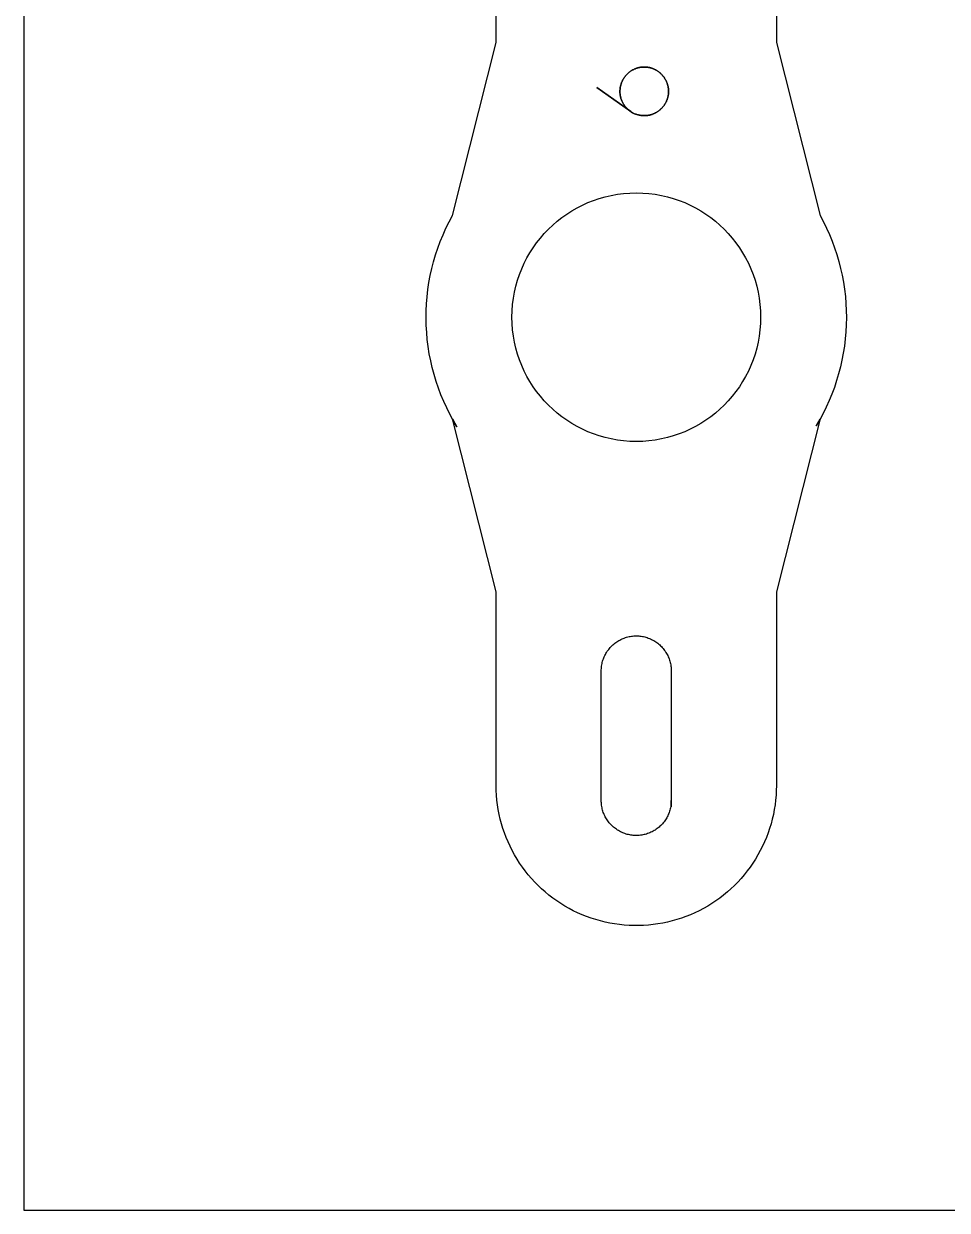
# Model space of a CAD drawing. Extents: x -24 to 6, y -20.7 to -0.7.
# Drawn here: x -23.963 to -21.326, y -20.715 to -17.327 of the extents above; entities that cross this region are included whole.
import ezdxf

# ---------------------------------------------------------------- set-up
doc = ezdxf.new("R2010")
doc.units = 0
doc.layers.add('LAYER_1', color=7, linetype='CONTINUOUS')

msp = doc.modelspace()

# ---------------------------------------------------------------- linework, layer by layer
at = {"layer": 'LAYER_1', "color": 250}
for p, q in [((-23.9632, -0.7149), (-23.9632, -20.7149)), ((-22.6141, -17.3803), (-22.6141, -14.6449)), ((-21.8142, -14.6449), (-21.8142, -17.3803)), ((-22.7391, -17.8744), (-22.6141, -17.3803)), ((-21.8142, -17.3803), (-21.6892, -17.8744)), ((-22.2498, -17.4826), (-22.2507, -17.484)), ((-22.2507, -17.484), (-22.2498, -17.4826)), ((-22.2488, -17.4812), (-22.2498, -17.4826)), ((-22.2498, -17.4826), (-22.2488, -17.4812)), ((-22.2479, -17.4798), (-22.2488, -17.4812)), ((-22.2488, -17.4812), (-22.2479, -17.4798)), ((-22.2469, -17.4784), (-22.2479, -17.4798)), ((-22.2479, -17.4798), (-22.2469, -17.4784)), ((-22.2459, -17.4771), (-22.2469, -17.4784)), ((-22.2469, -17.4784), (-22.2459, -17.4771)), ((-22.2449, -17.4758), (-22.2459, -17.4771)), ((-22.2459, -17.4771), (-22.2449, -17.4758)), ((-22.2438, -17.4745), (-22.2449, -17.4758)), ((-22.2449, -17.4758), (-22.2438, -17.4745)), ((-22.2427, -17.4733), (-22.2438, -17.4745)), ((-22.2438, -17.4745), (-22.2427, -17.4733)), ((-22.2415, -17.4721), (-22.2427, -17.4733)), ((-22.2427, -17.4733), (-22.2415, -17.4721)), ((-22.2404, -17.4709), (-22.2415, -17.4721)), ((-22.2415, -17.4721), (-22.2404, -17.4709)), ((-22.2392, -17.4697), (-22.2404, -17.4709)), ((-22.2404, -17.4709), (-22.2392, -17.4697)), ((-22.238, -17.4686), (-22.2392, -17.4697)), ((-22.2392, -17.4697), (-22.238, -17.4686)), ((-22.2367, -17.4675), (-22.238, -17.4686)), ((-22.238, -17.4686), (-22.2367, -17.4675)), ((-22.2355, -17.4664), (-22.2367, -17.4675)), ((-22.2367, -17.4675), (-22.2355, -17.4664)), ((-22.2342, -17.4654), (-22.2355, -17.4664)), ((-22.2355, -17.4664), (-22.2342, -17.4654)), ((-22.2329, -17.4644), (-22.2342, -17.4654)), ((-22.2342, -17.4654), (-22.2329, -17.4644)), ((-22.2315, -17.4634), (-22.2329, -17.4644)), ((-22.2329, -17.4644), (-22.2315, -17.4634)), ((-22.2302, -17.4624), (-22.2315, -17.4634)), ((-22.2315, -17.4634), (-22.2302, -17.4624)), ((-22.2288, -17.4615), (-22.2302, -17.4624)), ((-22.2302, -17.4624), (-22.2288, -17.4615)), ((-22.2274, -17.4606), (-22.2288, -17.4615)), ((-22.2288, -17.4615), (-22.2274, -17.4606)), ((-22.2259, -17.4598), (-22.2274, -17.4606)), ((-22.2274, -17.4606), (-22.2259, -17.4598)), ((-22.2245, -17.4589), (-22.2259, -17.4598)), ((-22.2259, -17.4598), (-22.2245, -17.4589)), ((-22.223, -17.4581), (-22.2245, -17.4589)), ((-22.2245, -17.4589), (-22.223, -17.4581)), ((-22.2215, -17.4574), (-22.223, -17.4581)), ((-22.223, -17.4581), (-22.2215, -17.4574)), ((-22.2199, -17.4566), (-22.2215, -17.4574)), ((-22.2215, -17.4574), (-22.2199, -17.4566)), ((-22.2184, -17.4559), (-22.2199, -17.4566)), ((-22.2199, -17.4566), (-22.2184, -17.4559)), ((-22.2168, -17.4553), (-22.2184, -17.4559)), ((-22.2184, -17.4559), (-22.2168, -17.4553)), ((-22.2152, -17.4546), (-22.2168, -17.4553)), ((-22.2168, -17.4553), (-22.2152, -17.4546)), ((-22.2136, -17.4541), (-22.2152, -17.4546)), ((-22.2152, -17.4546), (-22.2136, -17.4541)), ((-22.212, -17.4535), (-22.2136, -17.4541)), ((-22.2136, -17.4541), (-22.212, -17.4535)), ((-22.2103, -17.453), (-22.212, -17.4535)), ((-22.212, -17.4535), (-22.2103, -17.453)), ((-22.2087, -17.4526), (-22.2103, -17.453)), ((-22.2103, -17.453), (-22.2087, -17.4526)), ((-22.207, -17.4522), (-22.2087, -17.4526)), ((-22.2087, -17.4526), (-22.207, -17.4522)), ((-22.2054, -17.4518), (-22.207, -17.4522)), ((-22.207, -17.4522), (-22.2054, -17.4518)), ((-22.2037, -17.4515), (-22.2054, -17.4518)), ((-22.2054, -17.4518), (-22.2037, -17.4515)), ((-22.202, -17.4512), (-22.2037, -17.4515)), ((-22.2037, -17.4515), (-22.202, -17.4512)), ((-22.2002, -17.451), (-22.202, -17.4512)), ((-22.202, -17.4512), (-22.2002, -17.451)), ((-22.1985, -17.4508), (-22.2002, -17.451)), ((-22.2002, -17.451), (-22.1985, -17.4508)), ((-22.1968, -17.4506), (-22.1985, -17.4508)), ((-22.1985, -17.4508), (-22.1968, -17.4506)), ((-22.195, -17.4505), (-22.1968, -17.4506)), ((-22.1968, -17.4506), (-22.195, -17.4505)), ((-22.1932, -17.4505), (-22.195, -17.4505)), ((-22.195, -17.4505), (-22.1932, -17.4505)), ((-22.1914, -17.4504), (-22.1932, -17.4505)), ((-22.1932, -17.4505), (-22.1914, -17.4504)), ((-22.1896, -17.4505), (-22.1914, -17.4504)), ((-22.1914, -17.4504), (-22.1896, -17.4505)), ((-22.1878, -17.4505), (-22.1896, -17.4505)), ((-22.1896, -17.4505), (-22.1878, -17.4505)), ((-22.1861, -17.4506), (-22.1878, -17.4505)), ((-22.1878, -17.4505), (-22.1861, -17.4506)), ((-22.1843, -17.4508), (-22.1861, -17.4506)), ((-22.1861, -17.4506), (-22.1843, -17.4508)), ((-22.1826, -17.451), (-22.1843, -17.4508)), ((-22.1843, -17.4508), (-22.1826, -17.451)), ((-22.1809, -17.4512), (-22.1826, -17.451)), ((-22.1826, -17.451), (-22.1809, -17.4512)), ((-22.1792, -17.4515), (-22.1809, -17.4512)), ((-22.1809, -17.4512), (-22.1792, -17.4515)), ((-22.1775, -17.4518), (-22.1792, -17.4515)), ((-22.1792, -17.4515), (-22.1775, -17.4518)), ((-22.1758, -17.4522), (-22.1775, -17.4518)), ((-22.1775, -17.4518), (-22.1758, -17.4522)), ((-22.1741, -17.4526), (-22.1758, -17.4522)), ((-22.1758, -17.4522), (-22.1741, -17.4526)), ((-22.1725, -17.453), (-22.1741, -17.4526)), ((-22.1741, -17.4526), (-22.1725, -17.453)), ((-22.1709, -17.4535), (-22.1725, -17.453)), ((-22.1725, -17.453), (-22.1709, -17.4535)), ((-22.1692, -17.4541), (-22.1709, -17.4535)), ((-22.1709, -17.4535), (-22.1692, -17.4541)), ((-22.1676, -17.4546), (-22.1692, -17.4541)), ((-22.1692, -17.4541), (-22.1676, -17.4546)), ((-22.166, -17.4553), (-22.1676, -17.4546)), ((-22.1676, -17.4546), (-22.166, -17.4553)), ((-22.1645, -17.4559), (-22.166, -17.4553)), ((-22.166, -17.4553), (-22.1645, -17.4559)), ((-22.1629, -17.4566), (-22.1645, -17.4559)), ((-22.1645, -17.4559), (-22.1629, -17.4566)), ((-22.1614, -17.4574), (-22.1629, -17.4566)), ((-22.1629, -17.4566), (-22.1614, -17.4574)), ((-22.1599, -17.4581), (-22.1614, -17.4574)), ((-22.1614, -17.4574), (-22.1599, -17.4581)), ((-22.1584, -17.4589), (-22.1599, -17.4581)), ((-22.1599, -17.4581), (-22.1584, -17.4589)), ((-22.1569, -17.4598), (-22.1584, -17.4589)), ((-22.1584, -17.4589), (-22.1569, -17.4598)), ((-22.1555, -17.4606), (-22.1569, -17.4598)), ((-22.1569, -17.4598), (-22.1555, -17.4606)), ((-22.1541, -17.4615), (-22.1555, -17.4606)), ((-22.1555, -17.4606), (-22.1541, -17.4615)), ((-22.1527, -17.4624), (-22.1541, -17.4615)), ((-22.1541, -17.4615), (-22.1527, -17.4624)), ((-22.1513, -17.4634), (-22.1527, -17.4624)), ((-22.1527, -17.4624), (-22.1513, -17.4634)), ((-22.15, -17.4644), (-22.1513, -17.4634)), ((-22.1513, -17.4634), (-22.15, -17.4644)), ((-22.1487, -17.4654), (-22.15, -17.4644)), ((-22.15, -17.4644), (-22.1487, -17.4654)), ((-22.1474, -17.4664), (-22.1487, -17.4654)), ((-22.1487, -17.4654), (-22.1474, -17.4664)), ((-22.1461, -17.4675), (-22.1474, -17.4664)), ((-22.1474, -17.4664), (-22.1461, -17.4675)), ((-22.1449, -17.4686), (-22.1461, -17.4675)), ((-22.1461, -17.4675), (-22.1449, -17.4686)), ((-22.1436, -17.4697), (-22.1449, -17.4686)), ((-22.1449, -17.4686), (-22.1436, -17.4697)), ((-22.1425, -17.4709), (-22.1436, -17.4697)), ((-22.1436, -17.4697), (-22.1425, -17.4709)), ((-22.1413, -17.4721), (-22.1425, -17.4709)), ((-22.1425, -17.4709), (-22.1413, -17.4721)), ((-22.1401, -17.4733), (-22.1413, -17.4721)), ((-22.1413, -17.4721), (-22.1401, -17.4733)), ((-22.139, -17.4745), (-22.1401, -17.4733)), ((-22.1401, -17.4733), (-22.139, -17.4745)), ((-22.138, -17.4758), (-22.139, -17.4745)), ((-22.139, -17.4745), (-22.138, -17.4758)), ((-22.1369, -17.4771), (-22.138, -17.4758)), ((-22.138, -17.4758), (-22.1369, -17.4771)), ((-22.1359, -17.4784), (-22.1369, -17.4771)), ((-22.1369, -17.4771), (-22.1359, -17.4784)), ((-22.1349, -17.4798), (-22.1359, -17.4784)), ((-22.1359, -17.4784), (-22.1349, -17.4798)), ((-22.134, -17.4812), (-22.1349, -17.4798)), ((-22.1349, -17.4798), (-22.134, -17.4812)), ((-22.1331, -17.4826), (-22.134, -17.4812)), ((-22.134, -17.4812), (-22.1331, -17.4826)), ((-22.1322, -17.484), (-22.1331, -17.4826)), ((-22.1331, -17.4826), (-22.1322, -17.484)), ((-22.3263, -17.5094), (-22.23, -17.5779)), ((-22.23, -17.5779), (-22.3263, -17.5094)), ((-22.2606, -17.5148), (-22.2608, -17.5166)), ((-22.2608, -17.5166), (-22.2606, -17.5148)), ((-22.2605, -17.513), (-22.2606, -17.5148)), ((-22.2606, -17.5148), (-22.2605, -17.513)), ((-22.2603, -17.5113), (-22.2605, -17.513)), ((-22.2605, -17.513), (-22.2603, -17.5113)), ((-22.2601, -17.5096), (-22.2603, -17.5113)), ((-22.2603, -17.5113), (-22.2601, -17.5096)), ((-22.2598, -17.5079), (-22.2601, -17.5096)), ((-22.2601, -17.5096), (-22.2598, -17.5079)), ((-22.2595, -17.5062), (-22.2598, -17.5079)), ((-22.2598, -17.5079), (-22.2595, -17.5062)), ((-22.2591, -17.5045), (-22.2595, -17.5062)), ((-22.2595, -17.5062), (-22.2591, -17.5045)), ((-22.2587, -17.5028), (-22.2591, -17.5045)), ((-22.2591, -17.5045), (-22.2587, -17.5028)), ((-22.2582, -17.5011), (-22.2587, -17.5028)), ((-22.2587, -17.5028), (-22.2582, -17.5011)), ((-22.2577, -17.4995), (-22.2582, -17.5011)), ((-22.2582, -17.5011), (-22.2577, -17.4995)), ((-22.2572, -17.4979), (-22.2577, -17.4995)), ((-22.2577, -17.4995), (-22.2572, -17.4979)), ((-22.2566, -17.4962), (-22.2572, -17.4979)), ((-22.2572, -17.4979), (-22.2566, -17.4962)), ((-22.256, -17.4946), (-22.2566, -17.4962)), ((-22.2566, -17.4962), (-22.256, -17.4946)), ((-22.2553, -17.493), (-22.256, -17.4946)), ((-22.256, -17.4946), (-22.2553, -17.493)), ((-22.2546, -17.4915), (-22.2553, -17.493)), ((-22.2553, -17.493), (-22.2546, -17.4915)), ((-22.2539, -17.4899), (-22.2546, -17.4915)), ((-22.2546, -17.4915), (-22.2539, -17.4899)), ((-22.2531, -17.4884), (-22.2539, -17.4899)), ((-22.2539, -17.4899), (-22.2531, -17.4884)), ((-22.2523, -17.4869), (-22.2531, -17.4884)), ((-22.2531, -17.4884), (-22.2523, -17.4869)), ((-22.2515, -17.4854), (-22.2523, -17.4869)), ((-22.2523, -17.4869), (-22.2515, -17.4854)), ((-22.2507, -17.484), (-22.2515, -17.4854)), ((-22.2515, -17.4854), (-22.2507, -17.484)), ((-22.1313, -17.4854), (-22.1322, -17.484)), ((-22.1322, -17.484), (-22.1313, -17.4854)), ((-22.1305, -17.4869), (-22.1313, -17.4854)), ((-22.1313, -17.4854), (-22.1305, -17.4869)), ((-22.1297, -17.4884), (-22.1305, -17.4869)), ((-22.1305, -17.4869), (-22.1297, -17.4884)), ((-22.1289, -17.4899), (-22.1297, -17.4884)), ((-22.1297, -17.4884), (-22.1289, -17.4899)), ((-22.1282, -17.4915), (-22.1289, -17.4899)), ((-22.1289, -17.4899), (-22.1282, -17.4915)), ((-22.1275, -17.493), (-22.1282, -17.4915)), ((-22.1282, -17.4915), (-22.1275, -17.493)), ((-22.1268, -17.4946), (-22.1275, -17.493)), ((-22.1275, -17.493), (-22.1268, -17.4946)), ((-22.1262, -17.4962), (-22.1268, -17.4946)), ((-22.1268, -17.4946), (-22.1262, -17.4962)), ((-22.1256, -17.4979), (-22.1262, -17.4962)), ((-22.1262, -17.4962), (-22.1256, -17.4979)), ((-22.1251, -17.4995), (-22.1256, -17.4979)), ((-22.1256, -17.4979), (-22.1251, -17.4995)), ((-22.1246, -17.5011), (-22.1251, -17.4995)), ((-22.1251, -17.4995), (-22.1246, -17.5011)), ((-22.1241, -17.5028), (-22.1246, -17.5011)), ((-22.1246, -17.5011), (-22.1241, -17.5028)), ((-22.1237, -17.5045), (-22.1241, -17.5028)), ((-22.1241, -17.5028), (-22.1237, -17.5045)), ((-22.1234, -17.5062), (-22.1237, -17.5045)), ((-22.1237, -17.5045), (-22.1234, -17.5062)), ((-22.123, -17.5079), (-22.1234, -17.5062)), ((-22.1234, -17.5062), (-22.123, -17.5079)), ((-22.1228, -17.5096), (-22.123, -17.5079)), ((-22.123, -17.5079), (-22.1228, -17.5096)), ((-22.1225, -17.5113), (-22.1228, -17.5096)), ((-22.1228, -17.5096), (-22.1225, -17.5113)), ((-22.1223, -17.513), (-22.1225, -17.5113)), ((-22.1225, -17.5113), (-22.1223, -17.513)), ((-22.1222, -17.5148), (-22.1223, -17.513)), ((-22.1223, -17.513), (-22.1222, -17.5148)), ((-22.1221, -17.5166), (-22.1222, -17.5148)), ((-22.1222, -17.5148), (-22.1221, -17.5166)), ((-22.2608, -17.5166), (-22.2608, -17.5183)), ((-22.2608, -17.5183), (-22.2608, -17.5166)), ((-22.2608, -17.5183), (-22.2608, -17.5201)), ((-22.2608, -17.5201), (-22.2608, -17.5183)), ((-22.2608, -17.5201), (-22.2608, -17.5225)), ((-22.2608, -17.5225), (-22.2608, -17.5201)), ((-22.2608, -17.5225), (-22.2607, -17.5248)), ((-22.2607, -17.5248), (-22.2608, -17.5225)), ((-22.2607, -17.5248), (-22.2605, -17.527)), ((-22.2605, -17.527), (-22.2607, -17.5248)), ((-22.2605, -17.527), (-22.2603, -17.5293)), ((-22.2603, -17.5293), (-22.2605, -17.527)), ((-22.2603, -17.5293), (-22.2599, -17.5315)), ((-22.2599, -17.5315), (-22.2603, -17.5293)), ((-22.2599, -17.5315), (-22.2595, -17.5337)), ((-22.2595, -17.5337), (-22.2599, -17.5315)), ((-22.2595, -17.5337), (-22.2591, -17.5359)), ((-22.2591, -17.5359), (-22.2595, -17.5337)), ((-22.2591, -17.5359), (-22.2585, -17.5381)), ((-22.2585, -17.5381), (-22.2591, -17.5359)), ((-22.2585, -17.5381), (-22.2579, -17.5402)), ((-22.2579, -17.5402), (-22.2585, -17.5381)), ((-22.2579, -17.5402), (-22.2572, -17.5424)), ((-22.2572, -17.5424), (-22.2579, -17.5402)), ((-22.2572, -17.5424), (-22.2564, -17.5445)), ((-22.2564, -17.5445), (-22.2572, -17.5424)), ((-22.2564, -17.5445), (-22.2556, -17.5466)), ((-22.2556, -17.5466), (-22.2564, -17.5445)), ((-22.2556, -17.5466), (-22.2547, -17.5486)), ((-22.2547, -17.5486), (-22.2556, -17.5466)), ((-22.2547, -17.5486), (-22.2537, -17.5507)), ((-22.2537, -17.5507), (-22.2547, -17.5486)), ((-22.1297, -17.5517), (-22.1289, -17.5502)), ((-22.1289, -17.5502), (-22.1297, -17.5517)), ((-22.1289, -17.5502), (-22.1282, -17.5486)), ((-22.1282, -17.5486), (-22.1289, -17.5502)), ((-22.1282, -17.5486), (-22.1275, -17.5471)), ((-22.1275, -17.5471), (-22.1282, -17.5486)), ((-22.1275, -17.5471), (-22.1268, -17.5455)), ((-22.1268, -17.5455), (-22.1275, -17.5471)), ((-22.1268, -17.5455), (-22.1262, -17.5439)), ((-22.1262, -17.5439), (-22.1268, -17.5455)), ((-22.1262, -17.5439), (-22.1256, -17.5423)), ((-22.1256, -17.5423), (-22.1262, -17.5439)), ((-22.1256, -17.5423), (-22.1251, -17.5407)), ((-22.1251, -17.5407), (-22.1256, -17.5423)), ((-22.1251, -17.5407), (-22.1246, -17.5391)), ((-22.1246, -17.5391), (-22.1251, -17.5407)), ((-22.1246, -17.5391), (-22.1241, -17.5374)), ((-22.1241, -17.5374), (-22.1246, -17.5391)), ((-22.1241, -17.5374), (-22.1237, -17.5358)), ((-22.1237, -17.5358), (-22.1241, -17.5374)), ((-22.1237, -17.5358), (-22.1234, -17.5341)), ((-22.1234, -17.5341), (-22.1237, -17.5358)), ((-22.1234, -17.5341), (-22.123, -17.5324)), ((-22.123, -17.5324), (-22.1234, -17.5341)), ((-22.123, -17.5324), (-22.1228, -17.5307)), ((-22.1228, -17.5307), (-22.123, -17.5324)), ((-22.1228, -17.5307), (-22.1225, -17.529)), ((-22.1225, -17.529), (-22.1228, -17.5307)), ((-22.1225, -17.529), (-22.1223, -17.5272)), ((-22.1223, -17.5272), (-22.1225, -17.529)), ((-22.1223, -17.5272), (-22.1222, -17.5255)), ((-22.1222, -17.5255), (-22.1223, -17.5272)), ((-22.1222, -17.5255), (-22.1221, -17.5237)), ((-22.1221, -17.5237), (-22.1222, -17.5255)), ((-22.122, -17.5183), (-22.1221, -17.5166)), ((-22.1221, -17.5166), (-22.122, -17.5183)), ((-22.1221, -17.5237), (-22.122, -17.5219)), ((-22.122, -17.5219), (-22.1221, -17.5237)), ((-22.122, -17.5201), (-22.122, -17.5183)), ((-22.122, -17.5183), (-22.122, -17.5201)), ((-22.122, -17.5219), (-22.122, -17.5201)), ((-22.122, -17.5201), (-22.122, -17.5219)), ((-22.2537, -17.5507), (-22.2527, -17.5527)), ((-22.2527, -17.5527), (-22.2537, -17.5507)), ((-22.2527, -17.5527), (-22.2515, -17.5547)), ((-22.2515, -17.5547), (-22.2527, -17.5527)), ((-22.2515, -17.5547), (-22.2503, -17.5567)), ((-22.2503, -17.5567), (-22.2515, -17.5547)), ((-22.2503, -17.5567), (-22.2491, -17.5586)), ((-22.2491, -17.5586), (-22.2503, -17.5567)), ((-22.2491, -17.5586), (-22.2478, -17.5604)), ((-22.2478, -17.5604), (-22.2491, -17.5586)), ((-22.2478, -17.5604), (-22.2465, -17.5623)), ((-22.2465, -17.5623), (-22.2478, -17.5604)), ((-22.2465, -17.5623), (-22.2452, -17.564)), ((-22.2452, -17.564), (-22.2465, -17.5623)), ((-22.2452, -17.564), (-22.2438, -17.5657)), ((-22.2438, -17.5657), (-22.2452, -17.564)), ((-22.2438, -17.5657), (-22.2423, -17.5673)), ((-22.2423, -17.5673), (-22.2438, -17.5657)), ((-22.2423, -17.5673), (-22.2408, -17.5689)), ((-22.2408, -17.5689), (-22.2423, -17.5673)), ((-22.2408, -17.5689), (-22.2393, -17.5705)), ((-22.2393, -17.5705), (-22.2408, -17.5689)), ((-22.2393, -17.5705), (-22.2377, -17.5719)), ((-22.2377, -17.5719), (-22.2393, -17.5705)), ((-22.2377, -17.5719), (-22.2361, -17.5734)), ((-22.2361, -17.5734), (-22.2377, -17.5719)), ((-22.2361, -17.5734), (-22.2344, -17.5747)), ((-22.2344, -17.5747), (-22.2361, -17.5734)), ((-22.2344, -17.5747), (-22.2327, -17.5761)), ((-22.2327, -17.5761), (-22.2344, -17.5747)), ((-22.2327, -17.5761), (-22.2309, -17.5773)), ((-22.2309, -17.5773), (-22.2327, -17.5761)), ((-22.2309, -17.5773), (-22.2291, -17.5785)), ((-22.2291, -17.5785), (-22.2309, -17.5773)), ((-22.23, -17.5779), (-22.2285, -17.579)), ((-22.2285, -17.579), (-22.23, -17.5779)), ((-22.2291, -17.5785), (-22.2273, -17.5797)), ((-22.2273, -17.5797), (-22.2291, -17.5785)), ((-22.2285, -17.579), (-22.2278, -17.5794)), ((-22.2278, -17.5794), (-22.2285, -17.579)), ((-22.2278, -17.5794), (-22.2273, -17.5797)), ((-22.2273, -17.5797), (-22.2278, -17.5794)), ((-22.2273, -17.5797), (-22.2252, -17.5809)), ((-22.2252, -17.5809), (-22.2273, -17.5797)), ((-22.2252, -17.5809), (-22.2231, -17.5819)), ((-22.2231, -17.5819), (-22.2252, -17.5809)), ((-22.2231, -17.5819), (-22.2209, -17.5829)), ((-22.2209, -17.5829), (-22.2231, -17.5819)), ((-22.2209, -17.5829), (-22.2188, -17.5839)), ((-22.2188, -17.5839), (-22.2209, -17.5829)), ((-22.2188, -17.5839), (-22.2166, -17.5847)), ((-22.2166, -17.5847), (-22.2188, -17.5839)), ((-22.166, -17.5844), (-22.1645, -17.5838)), ((-22.1645, -17.5838), (-22.166, -17.5844)), ((-22.1645, -17.5838), (-22.1629, -17.5831)), ((-22.1629, -17.5831), (-22.1645, -17.5838)), ((-22.1629, -17.5831), (-22.1614, -17.5823)), ((-22.1614, -17.5823), (-22.1629, -17.5831)), ((-22.1614, -17.5823), (-22.1599, -17.5816)), ((-22.1599, -17.5816), (-22.1614, -17.5823)), ((-22.1599, -17.5816), (-22.1584, -17.5808)), ((-22.1584, -17.5808), (-22.1599, -17.5816)), ((-22.1584, -17.5808), (-22.1569, -17.58)), ((-22.1569, -17.58), (-22.1584, -17.5808)), ((-22.1569, -17.58), (-22.1555, -17.5791)), ((-22.1555, -17.5791), (-22.1569, -17.58)), ((-22.1555, -17.5791), (-22.1541, -17.5782)), ((-22.1541, -17.5782), (-22.1555, -17.5791)), ((-22.1541, -17.5782), (-22.1527, -17.5773)), ((-22.1527, -17.5773), (-22.1541, -17.5782)), ((-22.1527, -17.5773), (-22.1513, -17.5764)), ((-22.1513, -17.5764), (-22.1527, -17.5773)), ((-22.1513, -17.5764), (-22.15, -17.5754)), ((-22.15, -17.5754), (-22.1513, -17.5764)), ((-22.15, -17.5754), (-22.1487, -17.5744)), ((-22.1487, -17.5744), (-22.15, -17.5754)), ((-22.1487, -17.5744), (-22.1474, -17.5734)), ((-22.1474, -17.5734), (-22.1487, -17.5744)), ((-22.1474, -17.5734), (-22.1461, -17.5723)), ((-22.1461, -17.5723), (-22.1474, -17.5734)), ((-22.1461, -17.5723), (-22.1449, -17.5712)), ((-22.1449, -17.5712), (-22.1461, -17.5723)), ((-22.1449, -17.5712), (-22.1436, -17.5701)), ((-22.1436, -17.5701), (-22.1449, -17.5712)), ((-22.1436, -17.5701), (-22.1425, -17.569)), ((-22.1425, -17.569), (-22.1436, -17.5701)), ((-22.1425, -17.569), (-22.1413, -17.5678)), ((-22.1413, -17.5678), (-22.1425, -17.569)), ((-22.1413, -17.5678), (-22.1401, -17.5666)), ((-22.1401, -17.5666), (-22.1413, -17.5678)), ((-22.1401, -17.5666), (-22.139, -17.5654)), ((-22.139, -17.5654), (-22.1401, -17.5666)), ((-22.139, -17.5654), (-22.138, -17.5641)), ((-22.138, -17.5641), (-22.139, -17.5654)), ((-22.138, -17.5641), (-22.1369, -17.5628)), ((-22.1369, -17.5628), (-22.138, -17.5641)), ((-22.1369, -17.5628), (-22.1359, -17.5615)), ((-22.1359, -17.5615), (-22.1369, -17.5628)), ((-22.1359, -17.5615), (-22.1349, -17.5602)), ((-22.1349, -17.5602), (-22.1359, -17.5615)), ((-22.1349, -17.5602), (-22.134, -17.5588)), ((-22.134, -17.5588), (-22.1349, -17.5602)), ((-22.134, -17.5588), (-22.1331, -17.5575)), ((-22.1331, -17.5575), (-22.134, -17.5588)), ((-22.1331, -17.5575), (-22.1322, -17.5561)), ((-22.1322, -17.5561), (-22.1331, -17.5575)), ((-22.1322, -17.5561), (-22.1313, -17.5546)), ((-22.1313, -17.5546), (-22.1322, -17.5561)), ((-22.1313, -17.5546), (-22.1305, -17.5532)), ((-22.1305, -17.5532), (-22.1313, -17.5546)), ((-22.1305, -17.5532), (-22.1297, -17.5517)), ((-22.1297, -17.5517), (-22.1305, -17.5532)), ((-22.2166, -17.5847), (-22.2144, -17.5855)), ((-22.2144, -17.5855), (-22.2166, -17.5847)), ((-22.2144, -17.5855), (-22.2122, -17.5862)), ((-22.2122, -17.5862), (-22.2144, -17.5855)), ((-22.2122, -17.5862), (-22.21, -17.5869)), ((-22.21, -17.5869), (-22.2122, -17.5862)), ((-22.21, -17.5869), (-22.2077, -17.5874)), ((-22.2077, -17.5874), (-22.21, -17.5869)), ((-22.2077, -17.5874), (-22.2055, -17.5879)), ((-22.2055, -17.5879), (-22.2077, -17.5874)), ((-22.2055, -17.5879), (-22.2032, -17.5883)), ((-22.2032, -17.5883), (-22.2055, -17.5879)), ((-22.2032, -17.5883), (-22.2009, -17.5887)), ((-22.2009, -17.5887), (-22.2032, -17.5883)), ((-22.2009, -17.5887), (-22.1985, -17.5889)), ((-22.1985, -17.5889), (-22.2009, -17.5887)), ((-22.1985, -17.5889), (-22.1962, -17.5891)), ((-22.1962, -17.5891), (-22.1985, -17.5889)), ((-22.1962, -17.5891), (-22.1938, -17.5892)), ((-22.1938, -17.5892), (-22.1962, -17.5891)), ((-22.1938, -17.5892), (-22.1914, -17.5893)), ((-22.1914, -17.5893), (-22.1938, -17.5892)), ((-22.1914, -17.5893), (-22.1896, -17.5893)), ((-22.1896, -17.5893), (-22.1914, -17.5893)), ((-22.1896, -17.5893), (-22.1878, -17.5892)), ((-22.1878, -17.5892), (-22.1896, -17.5893)), ((-22.1878, -17.5892), (-22.1861, -17.5891)), ((-22.1861, -17.5891), (-22.1878, -17.5892)), ((-22.1861, -17.5891), (-22.1843, -17.5889)), ((-22.1843, -17.5889), (-22.1861, -17.5891)), ((-22.1843, -17.5889), (-22.1826, -17.5887)), ((-22.1826, -17.5887), (-22.1843, -17.5889)), ((-22.1826, -17.5887), (-22.1809, -17.5885)), ((-22.1809, -17.5885), (-22.1826, -17.5887)), ((-22.1809, -17.5885), (-22.1792, -17.5882)), ((-22.1792, -17.5882), (-22.1809, -17.5885)), ((-22.1792, -17.5882), (-22.1775, -17.5879)), ((-22.1775, -17.5879), (-22.1792, -17.5882)), ((-22.1775, -17.5879), (-22.1758, -17.5875)), ((-22.1758, -17.5875), (-22.1775, -17.5879)), ((-22.1758, -17.5875), (-22.1741, -17.5871)), ((-22.1741, -17.5871), (-22.1758, -17.5875)), ((-22.1741, -17.5871), (-22.1725, -17.5867)), ((-22.1725, -17.5867), (-22.1741, -17.5871)), ((-22.1725, -17.5867), (-22.1709, -17.5862)), ((-22.1709, -17.5862), (-22.1725, -17.5867)), ((-22.1709, -17.5862), (-22.1692, -17.5857)), ((-22.1692, -17.5857), (-22.1709, -17.5862)), ((-22.1692, -17.5857), (-22.1676, -17.5851)), ((-22.1676, -17.5851), (-22.1692, -17.5857)), ((-22.1676, -17.5851), (-22.166, -17.5844)), ((-22.166, -17.5844), (-22.1676, -17.5851)), ((-22.7487, -17.8924), (-22.7391, -17.8744)), ((-21.6892, -17.8744), (-21.6796, -17.8923)), ((-22.766, -17.9293), (-22.7577, -17.9107)), ((-22.7577, -17.9107), (-22.7487, -17.8924)), ((-21.6796, -17.8923), (-21.6707, -17.9105)), ((-21.6707, -17.9105), (-21.6624, -17.9291)), ((-22.7807, -17.9673), (-22.7737, -17.9482)), ((-22.7737, -17.9482), (-22.766, -17.9293)), ((-21.6624, -17.9291), (-21.6548, -17.9479)), ((-21.6548, -17.9479), (-21.6477, -17.9669)), ((-22.7928, -18.0063), (-22.7871, -17.9867)), ((-22.7871, -17.9867), (-22.7807, -17.9673)), ((-21.6477, -17.9669), (-21.6414, -17.9862)), ((-21.6414, -17.9862), (-21.6356, -18.0057)), ((-22.7979, -18.026), (-22.7928, -18.0063)), ((-21.6356, -18.0057), (-21.6306, -18.0253)), ((-22.806, -18.066), (-22.8023, -18.046)), ((-22.8023, -18.046), (-22.7979, -18.026)), ((-21.6306, -18.0253), (-21.6262, -18.0451)), ((-21.6262, -18.0451), (-21.6225, -18.0651)), ((-22.8113, -18.1064), (-22.809, -18.0862)), ((-22.809, -18.0862), (-22.806, -18.066)), ((-21.6225, -18.0651), (-21.6195, -18.0852)), ((-21.6195, -18.0852), (-21.6171, -18.1053)), ((-22.813, -18.1268), (-22.8113, -18.1064)), ((-21.6171, -18.1053), (-21.6154, -18.1255)), ((-21.6154, -18.1255), (-21.6144, -18.1458)), ((-22.8142, -18.1675), (-22.8139, -18.1471)), ((-22.8139, -18.1471), (-22.813, -18.1268)), ((-21.6144, -18.1458), (-21.6141, -18.1661)), ((-22.8137, -18.1879), (-22.8142, -18.1675)), ((-22.8126, -18.2083), (-22.8137, -18.1879)), ((-21.6145, -18.1864), (-21.6156, -18.2067)), ((-21.6141, -18.1661), (-21.6145, -18.1864)), ((-22.8108, -18.2286), (-22.8126, -18.2083)), ((-21.6173, -18.2269), (-21.6198, -18.2471)), ((-21.6156, -18.2067), (-21.6173, -18.2269)), ((-22.8083, -18.2488), (-22.8108, -18.2286)), ((-22.8051, -18.269), (-22.8083, -18.2488)), ((-21.6198, -18.2471), (-21.6229, -18.2671)), ((-22.8012, -18.289), (-22.8051, -18.269)), ((-22.7967, -18.3089), (-22.8012, -18.289)), ((-21.6267, -18.2871), (-21.6312, -18.3069)), ((-21.6229, -18.2671), (-21.6267, -18.2871)), ((-22.7914, -18.3286), (-22.7967, -18.3089)), ((-22.7855, -18.3481), (-22.7914, -18.3286)), ((-21.6363, -18.3265), (-21.6421, -18.346)), ((-21.6312, -18.3069), (-21.6363, -18.3265)), ((-22.779, -18.3674), (-22.7855, -18.3481)), ((-21.6421, -18.346), (-21.6485, -18.3652)), ((-22.7718, -18.3865), (-22.779, -18.3674)), ((-22.7639, -18.4053), (-22.7718, -18.3865)), ((-21.6556, -18.3842), (-21.6634, -18.403)), ((-21.6485, -18.3652), (-21.6556, -18.3842)), ((-22.7554, -18.4239), (-22.7639, -18.4053)), ((-22.7463, -18.4421), (-22.7554, -18.4239)), ((-21.6717, -18.4215), (-21.6807, -18.4397)), ((-21.6634, -18.403), (-21.6717, -18.4215)), ((-22.7366, -18.46), (-22.7463, -18.4421)), ((-22.7391, -18.4553), (-22.7263, -18.4776)), ((-22.6141, -18.9494), (-22.7391, -18.4553)), ((-22.7263, -18.4776), (-22.7366, -18.46)), ((-21.6892, -18.4553), (-21.8142, -18.9494)), ((-21.7005, -18.4751), (-21.6892, -18.4553)), ((-21.6903, -18.4576), (-21.7005, -18.4751)), ((-21.6807, -18.4397), (-21.6903, -18.4576)), ((-22.6141, -19.5022), (-22.6141, -18.9494)), ((-21.8142, -18.9494), (-21.8142, -19.5022)), ((-22.2211, -19.0751), (-22.2176, -19.0749)), ((-22.2176, -19.0749), (-22.2142, -19.0749)), ((-22.2142, -19.0749), (-22.2107, -19.0749)), ((-22.2107, -19.0749), (-22.2072, -19.0751)), ((-22.2908, -19.1106), (-22.2885, -19.1079)), ((-22.2885, -19.1079), (-22.2861, -19.1054)), ((-22.2861, -19.1054), (-22.2836, -19.1029)), ((-22.2836, -19.1029), (-22.2811, -19.1005)), ((-22.2811, -19.1005), (-22.2784, -19.0982)), ((-22.2784, -19.0982), (-22.2757, -19.096)), ((-22.2757, -19.096), (-22.2729, -19.0939)), ((-22.2729, -19.0939), (-22.2701, -19.0919)), ((-22.2701, -19.0919), (-22.2671, -19.09)), ((-22.2671, -19.09), (-22.2641, -19.0882)), ((-22.2641, -19.0882), (-22.2611, -19.0866)), ((-22.2611, -19.0866), (-22.258, -19.085)), ((-22.258, -19.085), (-22.2548, -19.0835)), ((-22.2548, -19.0835), (-22.2516, -19.0821)), ((-22.2516, -19.0821), (-22.2483, -19.0809)), ((-22.2483, -19.0809), (-22.245, -19.0797)), ((-22.245, -19.0797), (-22.2417, -19.0787)), ((-22.2417, -19.0787), (-22.2383, -19.0778)), ((-22.2383, -19.0778), (-22.2349, -19.077)), ((-22.2349, -19.077), (-22.2315, -19.0764)), ((-22.2315, -19.0764), (-22.2281, -19.0758)), ((-22.2281, -19.0758), (-22.2246, -19.0754)), ((-22.2246, -19.0754), (-22.2211, -19.0751)), ((-22.2072, -19.0751), (-22.2037, -19.0754)), ((-22.2037, -19.0754), (-22.2002, -19.0758)), ((-22.2002, -19.0758), (-22.1968, -19.0764)), ((-22.1968, -19.0764), (-22.1934, -19.077)), ((-22.1934, -19.077), (-22.19, -19.0778)), ((-22.19, -19.0778), (-22.1866, -19.0787)), ((-22.1866, -19.0787), (-22.1833, -19.0797)), ((-22.1833, -19.0797), (-22.18, -19.0809)), ((-22.18, -19.0809), (-22.1767, -19.0821)), ((-22.1767, -19.0821), (-22.1735, -19.0835)), ((-22.1735, -19.0835), (-22.1703, -19.085)), ((-22.1703, -19.085), (-22.1672, -19.0866)), ((-22.1672, -19.0866), (-22.1642, -19.0882)), ((-22.1642, -19.0882), (-22.1612, -19.09)), ((-22.1612, -19.09), (-22.1582, -19.0919)), ((-22.1582, -19.0919), (-22.1554, -19.0939)), ((-22.1554, -19.0939), (-22.1526, -19.096)), ((-22.1526, -19.096), (-22.1499, -19.0982)), ((-22.1499, -19.0982), (-22.1472, -19.1005)), ((-22.1472, -19.1005), (-22.1447, -19.1029)), ((-22.1447, -19.1029), (-22.1422, -19.1054)), ((-22.1422, -19.1054), (-22.1398, -19.1079)), ((-22.1398, -19.1079), (-22.1375, -19.1106)), ((-22.3093, -19.1439), (-22.3081, -19.1406)), ((-22.3081, -19.1406), (-22.3069, -19.1374)), ((-22.3069, -19.1374), (-22.3055, -19.1342)), ((-22.3055, -19.1342), (-22.304, -19.131)), ((-22.304, -19.131), (-22.3024, -19.1279)), ((-22.3024, -19.1279), (-22.3007, -19.1248)), ((-22.3007, -19.1248), (-22.299, -19.1219)), ((-22.299, -19.1219), (-22.2971, -19.1189)), ((-22.2971, -19.1189), (-22.295, -19.1161)), ((-22.295, -19.1161), (-22.2929, -19.1133)), ((-22.2929, -19.1133), (-22.2908, -19.1106)), ((-22.1375, -19.1106), (-22.1354, -19.1133)), ((-22.1354, -19.1133), (-22.1333, -19.1161)), ((-22.1333, -19.1161), (-22.1312, -19.1189)), ((-22.1312, -19.1189), (-22.1293, -19.1219)), ((-22.1293, -19.1219), (-22.1276, -19.1248)), ((-22.1276, -19.1248), (-22.1259, -19.1279)), ((-22.1259, -19.1279), (-22.1243, -19.131)), ((-22.1243, -19.131), (-22.1228, -19.1342)), ((-22.1228, -19.1342), (-22.1214, -19.1374)), ((-22.1214, -19.1374), (-22.1202, -19.1406)), ((-22.1202, -19.1406), (-22.119, -19.1439)), ((-22.3142, -19.1748), (-22.3141, -19.1714)), ((-22.3142, -19.5448), (-22.3142, -19.1748)), ((-22.3141, -19.1714), (-22.3139, -19.1679)), ((-22.3139, -19.1679), (-22.3136, -19.1644)), ((-22.3136, -19.1644), (-22.3132, -19.1609)), ((-22.3132, -19.1609), (-22.3126, -19.1575)), ((-22.3126, -19.1575), (-22.312, -19.1541)), ((-22.312, -19.1541), (-22.3112, -19.1506)), ((-22.3112, -19.1506), (-22.3103, -19.1473)), ((-22.3103, -19.1473), (-22.3093, -19.1439)), ((-22.119, -19.1439), (-22.118, -19.1473)), ((-22.118, -19.1473), (-22.1171, -19.1506)), ((-22.1171, -19.1506), (-22.1163, -19.1541)), ((-22.1163, -19.1541), (-22.1157, -19.1575)), ((-22.1157, -19.1575), (-22.1151, -19.1609)), ((-22.1151, -19.1609), (-22.1147, -19.1644)), ((-22.1147, -19.1644), (-22.1144, -19.1679)), ((-22.1144, -19.1679), (-22.1142, -19.1714)), ((-22.1142, -19.1714), (-22.1141, -19.1748)), ((-22.1141, -19.1748), (-22.1141, -19.5629)), ((-22.6139, -19.516), (-22.6141, -19.5022)), ((-21.8142, -19.5022), (-21.8144, -19.516)), ((-22.6132, -19.5298), (-22.6139, -19.516)), ((-22.612, -19.5435), (-22.6132, -19.5298)), ((-22.6103, -19.5572), (-22.612, -19.5435)), ((-22.3141, -19.5483), (-22.3142, -19.5448)), ((-22.3139, -19.5517), (-22.3141, -19.5483)), ((-22.1142, -19.5483), (-22.1144, -19.5517)), ((-22.1141, -19.5448), (-22.1142, -19.5483)), ((-22.1141, -19.5629), (-22.1141, -19.5448)), ((-21.8163, -19.5435), (-21.818, -19.5572)), ((-21.8151, -19.5298), (-21.8163, -19.5435)), ((-21.8144, -19.516), (-21.8151, -19.5298)), ((-22.6082, -19.5709), (-22.6103, -19.5572)), ((-22.6056, -19.5844), (-22.6082, -19.5709)), ((-22.3136, -19.5552), (-22.3139, -19.5517)), ((-22.3132, -19.5586), (-22.3136, -19.5552)), ((-22.3127, -19.562), (-22.3132, -19.5586)), ((-22.312, -19.5654), (-22.3127, -19.562)), ((-22.3112, -19.5688), (-22.312, -19.5654)), ((-22.3104, -19.5721), (-22.3112, -19.5688)), ((-22.3094, -19.5754), (-22.3104, -19.5721)), ((-22.3083, -19.5787), (-22.3094, -19.5754)), ((-22.307, -19.5819), (-22.3083, -19.5787)), ((-22.3057, -19.5851), (-22.307, -19.5819)), ((-22.1213, -19.5819), (-22.1226, -19.5851)), ((-22.12, -19.5787), (-22.1213, -19.5819)), ((-22.1189, -19.5754), (-22.12, -19.5787)), ((-22.1179, -19.5721), (-22.1189, -19.5754)), ((-22.1171, -19.5688), (-22.1179, -19.5721)), ((-22.1163, -19.5654), (-22.1171, -19.5688)), ((-22.1156, -19.562), (-22.1163, -19.5654)), ((-22.1151, -19.5586), (-22.1156, -19.562)), ((-22.1147, -19.5552), (-22.1151, -19.5586)), ((-22.1144, -19.5517), (-22.1147, -19.5552)), ((-21.8201, -19.5709), (-21.8227, -19.5844)), ((-21.818, -19.5572), (-21.8201, -19.5709)), ((-22.6025, -19.5979), (-22.6056, -19.5844)), ((-22.599, -19.6113), (-22.6025, -19.5979)), ((-22.595, -19.6245), (-22.599, -19.6113)), ((-22.3042, -19.5882), (-22.3057, -19.5851)), ((-22.3027, -19.5913), (-22.3042, -19.5882)), ((-22.301, -19.5943), (-22.3027, -19.5913)), ((-22.2993, -19.5973), (-22.301, -19.5943)), ((-22.2974, -19.6002), (-22.2993, -19.5973)), ((-22.2955, -19.6031), (-22.2974, -19.6002)), ((-22.2934, -19.6058), (-22.2955, -19.6031)), ((-22.2912, -19.6085), (-22.2934, -19.6058)), ((-22.289, -19.6112), (-22.2912, -19.6085)), ((-22.2867, -19.6137), (-22.289, -19.6112)), ((-22.2842, -19.6162), (-22.2867, -19.6137)), ((-22.2817, -19.6185), (-22.2842, -19.6162)), ((-22.1441, -19.6162), (-22.1466, -19.6185)), ((-22.1416, -19.6137), (-22.1441, -19.6162)), ((-22.1393, -19.6112), (-22.1416, -19.6137)), ((-22.1371, -19.6085), (-22.1393, -19.6112)), ((-22.1349, -19.6058), (-22.1371, -19.6085)), ((-22.1328, -19.6031), (-22.1349, -19.6058)), ((-22.1309, -19.6002), (-22.1328, -19.6031)), ((-22.129, -19.5973), (-22.1309, -19.6002)), ((-22.1273, -19.5943), (-22.129, -19.5973)), ((-22.1256, -19.5913), (-22.1273, -19.5943)), ((-22.1241, -19.5882), (-22.1256, -19.5913)), ((-22.1226, -19.5851), (-22.1241, -19.5882)), ((-21.8293, -19.6113), (-21.8333, -19.6245)), ((-21.8258, -19.5979), (-21.8293, -19.6113)), ((-21.8227, -19.5844), (-21.8258, -19.5979)), ((-22.5906, -19.6375), (-22.595, -19.6245)), ((-22.5857, -19.6505), (-22.5906, -19.6375)), ((-22.5803, -19.6632), (-22.5857, -19.6505)), ((-22.2792, -19.6208), (-22.2817, -19.6185)), ((-22.2765, -19.623), (-22.2792, -19.6208)), ((-22.2738, -19.6251), (-22.2765, -19.623)), ((-22.271, -19.6271), (-22.2738, -19.6251)), ((-22.2681, -19.6291), (-22.271, -19.6271)), ((-22.2651, -19.6309), (-22.2681, -19.6291)), ((-22.2621, -19.6326), (-22.2651, -19.6309)), ((-22.2591, -19.6342), (-22.2621, -19.6326)), ((-22.256, -19.6357), (-22.2591, -19.6342)), ((-22.2528, -19.6371), (-22.256, -19.6357)), ((-22.2496, -19.6383), (-22.2528, -19.6371)), ((-22.2464, -19.6395), (-22.2496, -19.6383)), ((-22.2431, -19.6406), (-22.2464, -19.6395)), ((-22.2398, -19.6415), (-22.2431, -19.6406)), ((-22.2364, -19.6423), (-22.2398, -19.6415)), ((-22.233, -19.643), (-22.2364, -19.6423)), ((-22.2296, -19.6436), (-22.233, -19.643)), ((-22.2262, -19.6441), (-22.2296, -19.6436)), ((-22.2228, -19.6445), (-22.2262, -19.6441)), ((-22.2193, -19.6447), (-22.2228, -19.6445)), ((-22.2159, -19.6448), (-22.2193, -19.6447)), ((-22.2124, -19.6448), (-22.2159, -19.6448)), ((-22.209, -19.6447), (-22.2124, -19.6448)), ((-22.2055, -19.6445), (-22.209, -19.6447)), ((-22.2021, -19.6441), (-22.2055, -19.6445)), ((-22.1987, -19.6436), (-22.2021, -19.6441)), ((-22.1953, -19.643), (-22.1987, -19.6436)), ((-22.1919, -19.6423), (-22.1953, -19.643)), ((-22.1885, -19.6415), (-22.1919, -19.6423)), ((-22.1852, -19.6406), (-22.1885, -19.6415)), ((-22.1819, -19.6395), (-22.1852, -19.6406)), ((-22.1787, -19.6383), (-22.1819, -19.6395)), ((-22.1755, -19.6371), (-22.1787, -19.6383)), ((-22.1723, -19.6357), (-22.1755, -19.6371)), ((-22.1692, -19.6342), (-22.1723, -19.6357)), ((-22.1662, -19.6326), (-22.1692, -19.6342)), ((-22.1632, -19.6309), (-22.1662, -19.6326)), ((-22.1602, -19.6291), (-22.1632, -19.6309)), ((-22.1573, -19.6271), (-22.1602, -19.6291)), ((-22.1545, -19.6251), (-22.1573, -19.6271)), ((-22.1518, -19.623), (-22.1545, -19.6251)), ((-22.1491, -19.6208), (-22.1518, -19.623)), ((-22.1466, -19.6185), (-22.1491, -19.6208)), ((-21.8426, -19.6505), (-21.848, -19.6632)), ((-21.8377, -19.6375), (-21.8426, -19.6505)), ((-21.8333, -19.6245), (-21.8377, -19.6375)), ((-22.5745, -19.6757), (-22.5803, -19.6632)), ((-22.5683, -19.6881), (-22.5745, -19.6757)), ((-21.8538, -19.6757), (-21.86, -19.6881)), ((-21.848, -19.6632), (-21.8538, -19.6757)), ((-22.5617, -19.7002), (-22.5683, -19.6881)), ((-22.5547, -19.7121), (-22.5617, -19.7002)), ((-22.5472, -19.7237), (-22.5547, -19.7121)), ((-21.8736, -19.7121), (-21.8811, -19.7237)), ((-21.8666, -19.7002), (-21.8736, -19.7121)), ((-21.86, -19.6881), (-21.8666, -19.7002)), ((-22.5394, -19.7351), (-22.5472, -19.7237)), ((-22.5311, -19.7461), (-22.5394, -19.7351)), ((-22.5225, -19.7569), (-22.5311, -19.7461)), ((-21.8972, -19.7461), (-21.9058, -19.7569)), ((-21.8889, -19.7351), (-21.8972, -19.7461)), ((-21.8811, -19.7237), (-21.8889, -19.7351)), ((-22.5136, -19.7674), (-22.5225, -19.7569)), ((-22.5042, -19.7776), (-22.5136, -19.7674)), ((-22.4945, -19.7875), (-22.5042, -19.7776)), ((-21.9241, -19.7776), (-21.9338, -19.7875)), ((-21.9147, -19.7674), (-21.9241, -19.7776)), ((-21.9058, -19.7569), (-21.9147, -19.7674)), ((-22.4845, -19.797), (-22.4945, -19.7875)), ((-22.4742, -19.8061), (-22.4845, -19.797)), ((-22.4635, -19.8149), (-22.4742, -19.8061)), ((-22.4526, -19.8233), (-22.4635, -19.8149)), ((-21.9648, -19.8149), (-21.9757, -19.8233)), ((-21.9541, -19.8061), (-21.9648, -19.8149)), ((-21.9438, -19.797), (-21.9541, -19.8061)), ((-21.9338, -19.7875), (-21.9438, -19.797)), ((-22.4414, -19.8314), (-22.4526, -19.8233)), ((-22.4299, -19.839), (-22.4414, -19.8314)), ((-22.4181, -19.8463), (-22.4299, -19.839)), ((-22.4061, -19.8531), (-22.4181, -19.8463)), ((-22.3939, -19.8595), (-22.4061, -19.8531)), ((-22.0222, -19.8531), (-22.0344, -19.8595)), ((-22.0102, -19.8463), (-22.0222, -19.8531)), ((-21.9984, -19.839), (-22.0102, -19.8463)), ((-21.9869, -19.8314), (-21.9984, -19.839)), ((-21.9757, -19.8233), (-21.9869, -19.8314)), ((-22.3815, -19.8655), (-22.3939, -19.8595)), ((-22.3688, -19.8711), (-22.3815, -19.8655)), ((-22.356, -19.8762), (-22.3688, -19.8711)), ((-22.343, -19.8809), (-22.356, -19.8762)), ((-22.3299, -19.8851), (-22.343, -19.8809)), ((-22.3166, -19.8889), (-22.3299, -19.8851)), ((-22.0984, -19.8851), (-22.1117, -19.8889)), ((-22.0853, -19.8809), (-22.0984, -19.8851)), ((-22.0723, -19.8762), (-22.0853, -19.8809)), ((-22.0595, -19.8711), (-22.0723, -19.8762)), ((-22.0468, -19.8655), (-22.0595, -19.8711)), ((-22.0344, -19.8595), (-22.0468, -19.8655)), ((-22.3032, -19.8922), (-22.3166, -19.8889)), ((-22.2896, -19.895), (-22.3032, -19.8922)), ((-22.276, -19.8974), (-22.2896, -19.895)), ((-22.2624, -19.8993), (-22.276, -19.8974)), ((-22.2486, -19.9007), (-22.2624, -19.8993)), ((-22.2349, -19.9017), (-22.2486, -19.9007)), ((-22.2211, -19.9021), (-22.2349, -19.9017)), ((-22.2072, -19.9021), (-22.2211, -19.9021)), ((-22.1934, -19.9017), (-22.2072, -19.9021)), ((-22.1797, -19.9007), (-22.1934, -19.9017)), ((-22.1659, -19.8993), (-22.1797, -19.9007)), ((-22.1523, -19.8974), (-22.1659, -19.8993)), ((-22.1387, -19.895), (-22.1523, -19.8974)), ((-22.1251, -19.8922), (-22.1387, -19.895)), ((-22.1117, -19.8889), (-22.1251, -19.8922)), ((-23.9632, -20.7149), (6.0368, -20.7149))]:
    msp.add_line(p, q, dxfattribs=at)
msp.add_circle((-22.2141, -18.1648), 0.355, dxfattribs=at)

doc.saveas('drawing.dxf')
